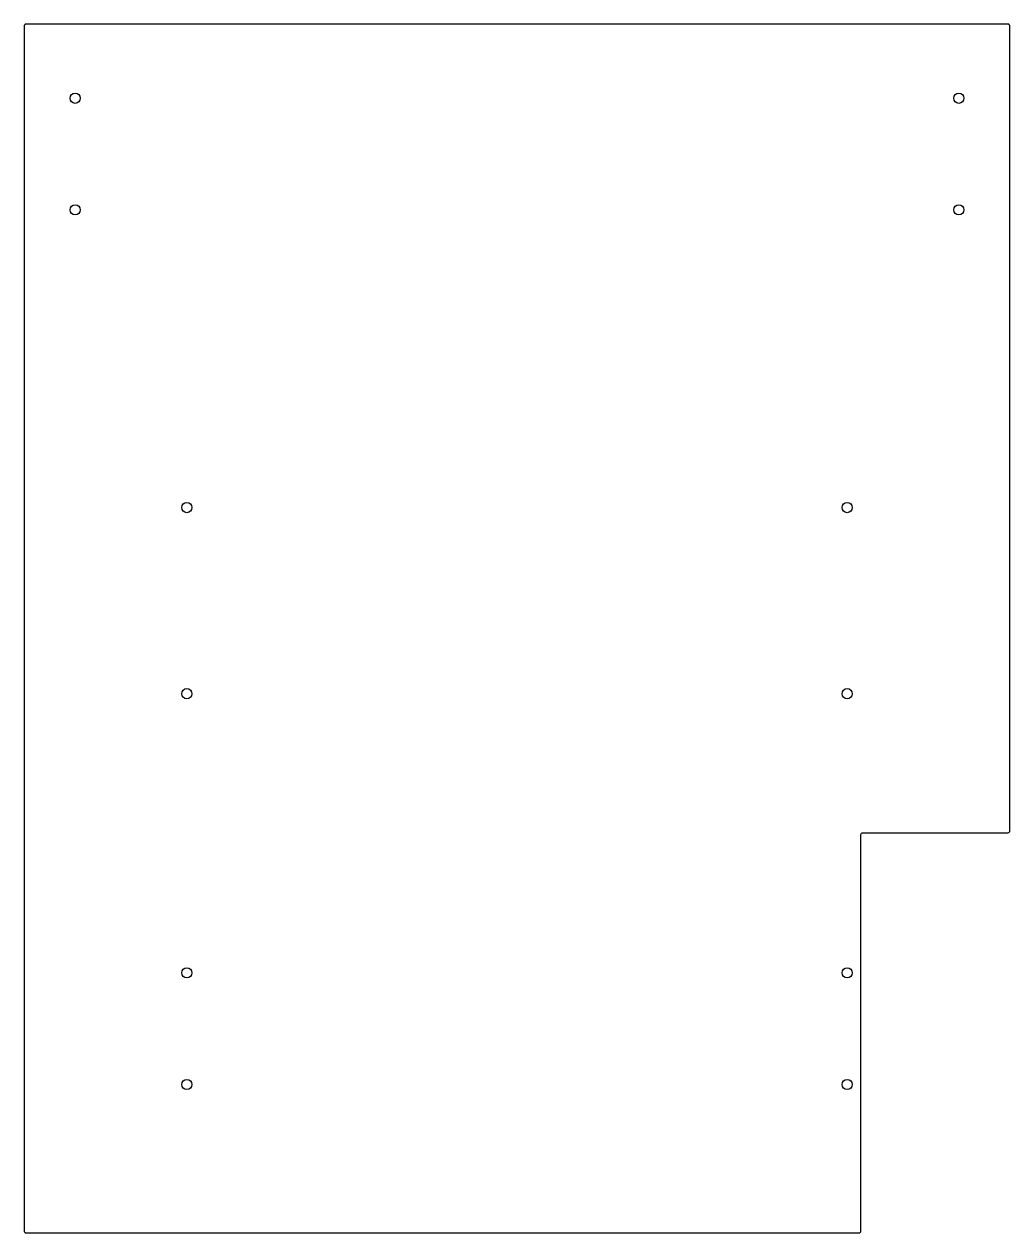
# Model space of a CAD drawing. Header units: millimetres. Extents: x -265 to 265, y 8 to 657.
import ezdxf

# ---------------------------------------------------------------- set-up
doc = ezdxf.new("R2010")
doc.units = ezdxf.units.MM
doc.layers.get('0').update_dxf_attribs({"linetype": 'CONTINUOUS'})

msp = doc.modelspace()

# ---------------------------------------------------------------- linework, layer by layer
msp.add_lwpolyline([(183.75, 7.75, 0.414214), (184.75, 8.75), (184.75, 221.75, -0.414214), (185.75, 222.75), (263.75, 222.75, 0.414214), (264.75, 223.75), (264.75, 656.25, 0.414214), (263.75, 657.25), (-263.75, 657.25, 0.414214), (-264.75, 656.25), (-264.75, 8.75, 0.414214), (-263.75, 7.75)], format="xyb", close=True)
for centre in [(-237.38, 617.46), (237.38, 617.46), (-237.38, 557.46), (237.38, 557.46), (-177.38, 397.46), (177.38, 397.46), (-177.38, 297.46), (177.38, 297.46), (-177.38, 147.46), (177.38, 147.46), (-177.38, 87.46), (177.38, 87.46)]:
    msp.add_circle(centre, 2.75)

doc.saveas('drawing.dxf')
